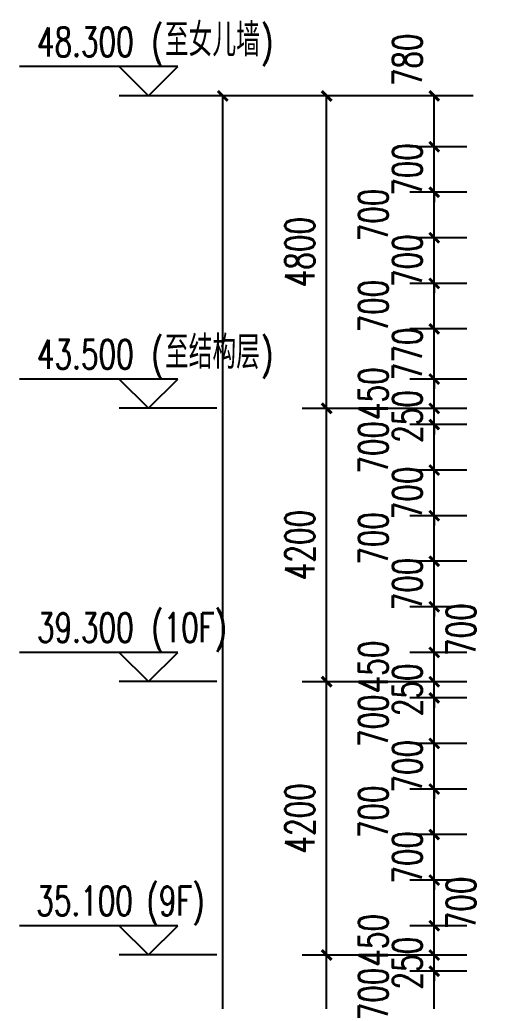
# Model space of a CAD drawing. Header units: millimetres. Extents: x 500457 to 783861, y -293369 to -162148.
# Drawn here: x 677945 to 685360, y -195963 to -180878 of the extents above; entities that cross this region are included whole.
import ezdxf

# ---------------------------------------------------------------- set-up
doc = ezdxf.new("R2010")
doc.units = ezdxf.units.MM
doc.header["$LTSCALE"] = 1000
for name, color, linetype in [('DIM_ELEV', 3, 'Continuous'), ('PUB_DIM', 3, 'Continuous'), ('PUB_TEXT', 7, 'Continuous')]:
    doc.layers.add(name, color=color, linetype=linetype)
doc.styles.add('_TCH_DIM', font='SIMPLEX', dxfattribs={"bigfont": 'GBCBIG'})
doc.styles.add('_TCH_DIM_T3', font='SIMPLEX', dxfattribs={"width": 0.705882, "bigfont": 'GBCBIG'})
doc.dimstyles.new('_TCH_ARCH&&150', dxfattribs={"dimtxt": 446.25, "dimasz": 150, "dimexe": 375, "dimexo": 450, "dimgap": 189.375, "dimtad": 1, "dimdec": 0, "dimzin": 0, "dimdsep": 46, "dimtxsty": '_TCH_DIM_T3', "dimblk": 'ARCHTICK', "dimcen": 0.09, "dimclrt": 7, "dimazin": 2, "dimtfac": 1, "dimtdec": 0, "dimtix": 1, "dimtmove": 2, "dimatfit": 3, "dimfxl": 1, "dimtolj": 1, "dimtzin": 0, "dimarcsym": 0})

# ---------------------------------------------------------------- blocks, each defined once
blk = doc.blocks.new('_ArchTick')
at = {"color": 0, "linetype": 'ByBlock', "const_width": 0.3}
blk.add_lwpolyline([(-0.5, -0.5), (0.5, 0.5)], dxfattribs=at)
blk = doc.blocks.new('*D104')
at = {"layer": 'Defpoints', "color": 0, "transparency": 16777216}
for p in [(684314, -195501), (685262, -195501), (685262, -196201)]:
    blk.add_point(p, dxfattribs=at)
at = {"layer": 'PUB_DIM', "color": 0, "lineweight": -2, "transparency": 16777216}
for p, q in [((684812, -195501), (683939, -195501)), ((684314, -196201), (684314, -195501)), ((684812, -196201), (683939, -196201))]:
    blk.add_line(p, q, dxfattribs=at)
at = {"layer": 'PUB_DIM', "color": 0, "lineweight": -2, "transparency": 16777216, "xscale": 150, "yscale": 150, "zscale": 150}
for p, rotation in [((684314, -195501), 90), ((684314, -196201), 270)]:
    blk.add_blockref('_ArchTick', p, dxfattribs=dict(at, rotation=rotation))
at = {"layer": 'PUB_DIM', "color": 7, "transparency": 16777216, "insert": (683377, -195851), "char_height": 446.2, "attachment_point": 5, "rotation": 90, "style": '_TCH_DIM_T3'}
blk.add_mtext('\\A1;700', dxfattribs=at)
blk = doc.blocks.new('*D105')
at = {"layer": 'Defpoints', "color": 0, "transparency": 16777216}
for p in [(684314, -195251), (685262, -195251), (685262, -195501)]:
    blk.add_point(p, dxfattribs=at)
at = {"layer": 'PUB_DIM', "color": 0, "lineweight": -2, "transparency": 16777216}
for p, q in [((684314, -195251), (684314, -195101)), ((684812, -195251), (683939, -195251)), ((684314, -195501), (684314, -195251)), ((684812, -195501), (683939, -195501)), ((684314, -195501), (684314, -195651))]:
    blk.add_line(p, q, dxfattribs=at)
at = {"layer": 'PUB_DIM', "color": 0, "lineweight": -2, "transparency": 16777216, "xscale": 150, "yscale": 150, "zscale": 150}
for p, rotation in [((684314, -195251), 270), ((684314, -195501), 90)]:
    blk.add_blockref('_ArchTick', p, dxfattribs=dict(at, rotation=rotation))
at = {"layer": 'PUB_DIM', "color": 7, "transparency": 16777216, "insert": (683902, -195376), "char_height": 446.2, "attachment_point": 5, "rotation": 90, "style": '_TCH_DIM_T3'}
blk.add_mtext('\\A1;250', dxfattribs=at)
blk = doc.blocks.new('*D106')
at = {"layer": 'Defpoints', "color": 0, "transparency": 16777216}
for p in [(684314, -194801), (685262, -194801), (685262, -195251)]:
    blk.add_point(p, dxfattribs=at)
at = {"layer": 'PUB_DIM', "color": 0, "lineweight": -2, "transparency": 16777216}
for p, q in [((684812, -194801), (683939, -194801)), ((684314, -195251), (684314, -194801)), ((684812, -195251), (683939, -195251))]:
    blk.add_line(p, q, dxfattribs=at)
at = {"layer": 'PUB_DIM', "color": 0, "lineweight": -2, "transparency": 16777216, "xscale": 150, "yscale": 150, "zscale": 150}
for p, rotation in [((684314, -194801), 90), ((684314, -195251), 270)]:
    blk.add_blockref('_ArchTick', p, dxfattribs=dict(at, rotation=rotation))
at = {"layer": 'PUB_DIM', "color": 7, "transparency": 16777216, "insert": (683377, -195026), "char_height": 446.2, "attachment_point": 5, "rotation": 90, "style": '_TCH_DIM_T3'}
blk.add_mtext('\\A1;450', dxfattribs=at)
blk = doc.blocks.new('*D107')
at = {"layer": 'Defpoints', "color": 0, "transparency": 16777216}
for p in [(684314, -194101), (685262, -194101), (685262, -194801)]:
    blk.add_point(p, dxfattribs=at)
at = {"layer": 'PUB_DIM', "color": 0, "lineweight": -2, "transparency": 16777216}
for p, q in [((684812, -194101), (683939, -194101)), ((684314, -194801), (684314, -194101)), ((684812, -194801), (683939, -194801))]:
    blk.add_line(p, q, dxfattribs=at)
at = {"layer": 'PUB_DIM', "color": 0, "lineweight": -2, "transparency": 16777216, "xscale": 150, "yscale": 150, "zscale": 150}
for p, rotation in [((684314, -194101), 90), ((684314, -194801), 270)]:
    blk.add_blockref('_ArchTick', p, dxfattribs=dict(at, rotation=rotation))
at = {"layer": 'PUB_DIM', "color": 7, "transparency": 16777216, "insert": (684727, -194451), "char_height": 446.2, "attachment_point": 5, "rotation": 90, "style": '_TCH_DIM_T3'}
blk.add_mtext('\\A1;700', dxfattribs=at)
blk = doc.blocks.new('*D108')
at = {"layer": 'Defpoints', "color": 0, "transparency": 16777216}
for p in [(684314, -193401), (685262, -193401), (685262, -194101)]:
    blk.add_point(p, dxfattribs=at)
at = {"layer": 'PUB_DIM', "color": 0, "lineweight": -2, "transparency": 16777216}
for p, q in [((684314, -193401), (684314, -193251)), ((684812, -193401), (683939, -193401)), ((684314, -194101), (684314, -193401)), ((684812, -194101), (683939, -194101)), ((684314, -194101), (684314, -194251))]:
    blk.add_line(p, q, dxfattribs=at)
at = {"layer": 'PUB_DIM', "color": 0, "lineweight": -2, "transparency": 16777216, "xscale": 150, "yscale": 150, "zscale": 150}
for p, rotation in [((684314, -193401), 270), ((684314, -194101), 90)]:
    blk.add_blockref('_ArchTick', p, dxfattribs=dict(at, rotation=rotation))
at = {"layer": 'PUB_DIM', "color": 7, "transparency": 16777216, "insert": (683902, -193751), "char_height": 446.2, "attachment_point": 5, "rotation": 90, "style": '_TCH_DIM_T3'}
blk.add_mtext('\\A1;700', dxfattribs=at)
blk = doc.blocks.new('*D109')
at = {"layer": 'Defpoints', "color": 0, "transparency": 16777216}
for p in [(684314, -192701), (685262, -192701), (685262, -193401)]:
    blk.add_point(p, dxfattribs=at)
at = {"layer": 'PUB_DIM', "color": 0, "lineweight": -2, "transparency": 16777216}
for p, q in [((684812, -192701), (683939, -192701)), ((684314, -193401), (684314, -192701)), ((684812, -193401), (683939, -193401))]:
    blk.add_line(p, q, dxfattribs=at)
at = {"layer": 'PUB_DIM', "color": 0, "lineweight": -2, "transparency": 16777216, "xscale": 150, "yscale": 150, "zscale": 150}
for p, rotation in [((684314, -192701), 90), ((684314, -193401), 270)]:
    blk.add_blockref('_ArchTick', p, dxfattribs=dict(at, rotation=rotation))
at = {"layer": 'PUB_DIM', "color": 7, "transparency": 16777216, "insert": (683377, -193051), "char_height": 446.2, "attachment_point": 5, "rotation": 90, "style": '_TCH_DIM_T3'}
blk.add_mtext('\\A1;700', dxfattribs=at)
blk = doc.blocks.new('*D110')
at = {"layer": 'Defpoints', "color": 0, "transparency": 16777216}
for p in [(684314, -192001), (685262, -192001), (685262, -192701)]:
    blk.add_point(p, dxfattribs=at)
at = {"layer": 'PUB_DIM', "color": 0, "lineweight": -2, "transparency": 16777216}
for p, q in [((684314, -192001), (684314, -191851)), ((684812, -192001), (683939, -192001)), ((684314, -192701), (684314, -192001)), ((684812, -192701), (683939, -192701)), ((684314, -192701), (684314, -192851))]:
    blk.add_line(p, q, dxfattribs=at)
at = {"layer": 'PUB_DIM', "color": 0, "lineweight": -2, "transparency": 16777216, "xscale": 150, "yscale": 150, "zscale": 150}
for p, rotation in [((684314, -192001), 270), ((684314, -192701), 90)]:
    blk.add_blockref('_ArchTick', p, dxfattribs=dict(at, rotation=rotation))
at = {"layer": 'PUB_DIM', "color": 7, "transparency": 16777216, "insert": (683902, -192351), "char_height": 446.2, "attachment_point": 5, "rotation": 90, "style": '_TCH_DIM_T3'}
blk.add_mtext('\\A1;700', dxfattribs=at)
blk = doc.blocks.new('*D111')
at = {"layer": 'Defpoints', "color": 0, "transparency": 16777216}
for p in [(684314, -191301), (685262, -191301), (685262, -192001)]:
    blk.add_point(p, dxfattribs=at)
at = {"layer": 'PUB_DIM', "color": 0, "lineweight": -2, "transparency": 16777216}
for p, q in [((684812, -191301), (683939, -191301)), ((684314, -192001), (684314, -191301)), ((684812, -192001), (683939, -192001))]:
    blk.add_line(p, q, dxfattribs=at)
at = {"layer": 'PUB_DIM', "color": 0, "lineweight": -2, "transparency": 16777216, "xscale": 150, "yscale": 150, "zscale": 150}
for p, rotation in [((684314, -191301), 90), ((684314, -192001), 270)]:
    blk.add_blockref('_ArchTick', p, dxfattribs=dict(at, rotation=rotation))
at = {"layer": 'PUB_DIM', "color": 7, "transparency": 16777216, "insert": (683377, -191651), "char_height": 446.2, "attachment_point": 5, "rotation": 90, "style": '_TCH_DIM_T3'}
blk.add_mtext('\\A1;700', dxfattribs=at)
blk = doc.blocks.new('*D112')
at = {"layer": 'Defpoints', "color": 0, "transparency": 16777216}
for p in [(684314, -191051), (685262, -191051), (685262, -191301)]:
    blk.add_point(p, dxfattribs=at)
at = {"layer": 'PUB_DIM', "color": 0, "lineweight": -2, "transparency": 16777216}
for p, q in [((684314, -191051), (684314, -190901)), ((684812, -191051), (683939, -191051)), ((684314, -191301), (684314, -191051)), ((684812, -191301), (683939, -191301)), ((684314, -191301), (684314, -191451))]:
    blk.add_line(p, q, dxfattribs=at)
at = {"layer": 'PUB_DIM', "color": 0, "lineweight": -2, "transparency": 16777216, "xscale": 150, "yscale": 150, "zscale": 150}
for p, rotation in [((684314, -191051), 270), ((684314, -191301), 90)]:
    blk.add_blockref('_ArchTick', p, dxfattribs=dict(at, rotation=rotation))
at = {"layer": 'PUB_DIM', "color": 7, "transparency": 16777216, "insert": (683902, -191176), "char_height": 446.2, "attachment_point": 5, "rotation": 90, "style": '_TCH_DIM_T3'}
blk.add_mtext('\\A1;250', dxfattribs=at)
blk = doc.blocks.new('*D113')
at = {"layer": 'Defpoints', "color": 0, "transparency": 16777216}
for p in [(684314, -190601), (685262, -190601), (685262, -191051)]:
    blk.add_point(p, dxfattribs=at)
at = {"layer": 'PUB_DIM', "color": 0, "lineweight": -2, "transparency": 16777216}
for p, q in [((684812, -190601), (683939, -190601)), ((684314, -191051), (684314, -190601)), ((684812, -191051), (683939, -191051))]:
    blk.add_line(p, q, dxfattribs=at)
at = {"layer": 'PUB_DIM', "color": 0, "lineweight": -2, "transparency": 16777216, "xscale": 150, "yscale": 150, "zscale": 150}
for p, rotation in [((684314, -190601), 90), ((684314, -191051), 270)]:
    blk.add_blockref('_ArchTick', p, dxfattribs=dict(at, rotation=rotation))
at = {"layer": 'PUB_DIM', "color": 7, "transparency": 16777216, "insert": (683377, -190826), "char_height": 446.2, "attachment_point": 5, "rotation": 90, "style": '_TCH_DIM_T3'}
blk.add_mtext('\\A1;450', dxfattribs=at)
blk = doc.blocks.new('*D114')
at = {"layer": 'Defpoints', "color": 0, "transparency": 16777216}
for p in [(684314, -189901), (685262, -189901), (685262, -190601)]:
    blk.add_point(p, dxfattribs=at)
at = {"layer": 'PUB_DIM', "color": 0, "lineweight": -2, "transparency": 16777216}
for p, q in [((684812, -189901), (683939, -189901)), ((684314, -190601), (684314, -189901)), ((684812, -190601), (683939, -190601))]:
    blk.add_line(p, q, dxfattribs=at)
at = {"layer": 'PUB_DIM', "color": 0, "lineweight": -2, "transparency": 16777216, "xscale": 150, "yscale": 150, "zscale": 150}
for p, rotation in [((684314, -189901), 90), ((684314, -190601), 270)]:
    blk.add_blockref('_ArchTick', p, dxfattribs=dict(at, rotation=rotation))
at = {"layer": 'PUB_DIM', "color": 7, "transparency": 16777216, "insert": (684727, -190251), "char_height": 446.2, "attachment_point": 5, "rotation": 90, "style": '_TCH_DIM_T3'}
blk.add_mtext('\\A1;700', dxfattribs=at)
blk = doc.blocks.new('*D115')
at = {"layer": 'Defpoints', "color": 0, "transparency": 16777216}
for p in [(684314, -189201), (685262, -189201), (685262, -189901)]:
    blk.add_point(p, dxfattribs=at)
at = {"layer": 'PUB_DIM', "color": 0, "lineweight": -2, "transparency": 16777216}
for p, q in [((684314, -189201), (684314, -189051)), ((684812, -189201), (683939, -189201)), ((684314, -189901), (684314, -189201)), ((684812, -189901), (683939, -189901)), ((684314, -189901), (684314, -190051))]:
    blk.add_line(p, q, dxfattribs=at)
at = {"layer": 'PUB_DIM', "color": 0, "lineweight": -2, "transparency": 16777216, "xscale": 150, "yscale": 150, "zscale": 150}
for p, rotation in [((684314, -189201), 270), ((684314, -189901), 90)]:
    blk.add_blockref('_ArchTick', p, dxfattribs=dict(at, rotation=rotation))
at = {"layer": 'PUB_DIM', "color": 7, "transparency": 16777216, "insert": (683902, -189551), "char_height": 446.2, "attachment_point": 5, "rotation": 90, "style": '_TCH_DIM_T3'}
blk.add_mtext('\\A1;700', dxfattribs=at)
blk = doc.blocks.new('*D116')
at = {"layer": 'Defpoints', "color": 0, "transparency": 16777216}
for p in [(684314, -188501), (685262, -188501), (685262, -189201)]:
    blk.add_point(p, dxfattribs=at)
at = {"layer": 'PUB_DIM', "color": 0, "lineweight": -2, "transparency": 16777216}
for p, q in [((684812, -188501), (683939, -188501)), ((684314, -189201), (684314, -188501)), ((684812, -189201), (683939, -189201))]:
    blk.add_line(p, q, dxfattribs=at)
at = {"layer": 'PUB_DIM', "color": 0, "lineweight": -2, "transparency": 16777216, "xscale": 150, "yscale": 150, "zscale": 150}
for p, rotation in [((684314, -188501), 90), ((684314, -189201), 270)]:
    blk.add_blockref('_ArchTick', p, dxfattribs=dict(at, rotation=rotation))
at = {"layer": 'PUB_DIM', "color": 7, "transparency": 16777216, "insert": (683377, -188851), "char_height": 446.2, "attachment_point": 5, "rotation": 90, "style": '_TCH_DIM_T3'}
blk.add_mtext('\\A1;700', dxfattribs=at)
blk = doc.blocks.new('*D117')
at = {"layer": 'Defpoints', "color": 0, "transparency": 16777216}
for p in [(684314, -187801), (685262, -187801), (685262, -188501)]:
    blk.add_point(p, dxfattribs=at)
at = {"layer": 'PUB_DIM', "color": 0, "lineweight": -2, "transparency": 16777216}
for p, q in [((684314, -187801), (684314, -187651)), ((684812, -187801), (683939, -187801)), ((684314, -188501), (684314, -187801)), ((684812, -188501), (683939, -188501)), ((684314, -188501), (684314, -188651))]:
    blk.add_line(p, q, dxfattribs=at)
at = {"layer": 'PUB_DIM', "color": 0, "lineweight": -2, "transparency": 16777216, "xscale": 150, "yscale": 150, "zscale": 150}
for p, rotation in [((684314, -187801), 270), ((684314, -188501), 90)]:
    blk.add_blockref('_ArchTick', p, dxfattribs=dict(at, rotation=rotation))
at = {"layer": 'PUB_DIM', "color": 7, "transparency": 16777216, "insert": (683902, -188151), "char_height": 446.2, "attachment_point": 5, "rotation": 90, "style": '_TCH_DIM_T3'}
blk.add_mtext('\\A1;700', dxfattribs=at)
blk = doc.blocks.new('*D118')
at = {"layer": 'Defpoints', "color": 0, "transparency": 16777216}
for p in [(684314, -187101), (685262, -187101), (685262, -187801)]:
    blk.add_point(p, dxfattribs=at)
at = {"layer": 'PUB_DIM', "color": 0, "lineweight": -2, "transparency": 16777216}
for p, q in [((684812, -187101), (683939, -187101)), ((684314, -187801), (684314, -187101)), ((684812, -187801), (683939, -187801))]:
    blk.add_line(p, q, dxfattribs=at)
at = {"layer": 'PUB_DIM', "color": 0, "lineweight": -2, "transparency": 16777216, "xscale": 150, "yscale": 150, "zscale": 150}
for p, rotation in [((684314, -187101), 90), ((684314, -187801), 270)]:
    blk.add_blockref('_ArchTick', p, dxfattribs=dict(at, rotation=rotation))
at = {"layer": 'PUB_DIM', "color": 7, "transparency": 16777216, "insert": (683377, -187451), "char_height": 446.2, "attachment_point": 5, "rotation": 90, "style": '_TCH_DIM_T3'}
blk.add_mtext('\\A1;700', dxfattribs=at)
blk = doc.blocks.new('*D119')
at = {"layer": 'Defpoints', "color": 0, "transparency": 16777216}
for p in [(684314, -186851), (685262, -186851), (685262, -187101)]:
    blk.add_point(p, dxfattribs=at)
at = {"layer": 'PUB_DIM', "color": 0, "lineweight": -2, "transparency": 16777216}
for p, q in [((684314, -186851), (684314, -186701)), ((684812, -186851), (683939, -186851)), ((684314, -187101), (684314, -186851)), ((684812, -187101), (683939, -187101)), ((684314, -187101), (684314, -187251))]:
    blk.add_line(p, q, dxfattribs=at)
at = {"layer": 'PUB_DIM', "color": 0, "lineweight": -2, "transparency": 16777216, "xscale": 150, "yscale": 150, "zscale": 150}
for p, rotation in [((684314, -186851), 270), ((684314, -187101), 90)]:
    blk.add_blockref('_ArchTick', p, dxfattribs=dict(at, rotation=rotation))
at = {"layer": 'PUB_DIM', "color": 7, "transparency": 16777216, "insert": (683902, -186976), "char_height": 446.2, "attachment_point": 5, "rotation": 90, "style": '_TCH_DIM_T3'}
blk.add_mtext('\\A1;250', dxfattribs=at)
blk = doc.blocks.new('*D120')
at = {"layer": 'Defpoints', "color": 0, "transparency": 16777216}
for p in [(684314, -186401), (685262, -186401), (685262, -186851)]:
    blk.add_point(p, dxfattribs=at)
at = {"layer": 'PUB_DIM', "color": 0, "lineweight": -2, "transparency": 16777216}
for p, q in [((684812, -186401), (683939, -186401)), ((684314, -186851), (684314, -186401)), ((684812, -186851), (683939, -186851))]:
    blk.add_line(p, q, dxfattribs=at)
at = {"layer": 'PUB_DIM', "color": 0, "lineweight": -2, "transparency": 16777216, "xscale": 150, "yscale": 150, "zscale": 150}
for p, rotation in [((684314, -186401), 90), ((684314, -186851), 270)]:
    blk.add_blockref('_ArchTick', p, dxfattribs=dict(at, rotation=rotation))
at = {"layer": 'PUB_DIM', "color": 7, "transparency": 16777216, "insert": (683377, -186626), "char_height": 446.2, "attachment_point": 5, "rotation": 90, "style": '_TCH_DIM_T3'}
blk.add_mtext('\\A1;450', dxfattribs=at)
blk = doc.blocks.new('*D121')
at = {"layer": 'Defpoints', "color": 0, "transparency": 16777216}
for p in [(684314, -185631), (685262, -185631), (685262, -186401)]:
    blk.add_point(p, dxfattribs=at)
at = {"layer": 'PUB_DIM', "color": 0, "lineweight": -2, "transparency": 16777216}
for p, q in [((684314, -185631), (684314, -185481)), ((684812, -185631), (683939, -185631)), ((684314, -186401), (684314, -185631)), ((684812, -186401), (683939, -186401)), ((684314, -186401), (684314, -186551))]:
    blk.add_line(p, q, dxfattribs=at)
at = {"layer": 'PUB_DIM', "color": 0, "lineweight": -2, "transparency": 16777216, "xscale": 150, "yscale": 150, "zscale": 150}
for p, rotation in [((684314, -185631), 270), ((684314, -186401), 90)]:
    blk.add_blockref('_ArchTick', p, dxfattribs=dict(at, rotation=rotation))
at = {"layer": 'PUB_DIM', "color": 7, "transparency": 16777216, "insert": (683902, -186016), "char_height": 446.2, "attachment_point": 5, "rotation": 90, "style": '_TCH_DIM_T3'}
blk.add_mtext('\\A1;770', dxfattribs=at)
blk = doc.blocks.new('*D122')
at = {"layer": 'Defpoints', "color": 0, "transparency": 16777216}
for p in [(684314, -184931), (685262, -184931), (685262, -185631)]:
    blk.add_point(p, dxfattribs=at)
at = {"layer": 'PUB_DIM', "color": 0, "lineweight": -2, "transparency": 16777216}
for p, q in [((684812, -184931), (683939, -184931)), ((684314, -185631), (684314, -184931)), ((684812, -185631), (683939, -185631))]:
    blk.add_line(p, q, dxfattribs=at)
at = {"layer": 'PUB_DIM', "color": 0, "lineweight": -2, "transparency": 16777216, "xscale": 150, "yscale": 150, "zscale": 150}
for p, rotation in [((684314, -184931), 90), ((684314, -185631), 270)]:
    blk.add_blockref('_ArchTick', p, dxfattribs=dict(at, rotation=rotation))
at = {"layer": 'PUB_DIM', "color": 7, "transparency": 16777216, "insert": (683377, -185281), "char_height": 446.2, "attachment_point": 5, "rotation": 90, "style": '_TCH_DIM_T3'}
blk.add_mtext('\\A1;700', dxfattribs=at)
blk = doc.blocks.new('*D123')
at = {"layer": 'Defpoints', "color": 0, "transparency": 16777216}
for p in [(684314, -184231), (685262, -184231), (685262, -184931)]:
    blk.add_point(p, dxfattribs=at)
at = {"layer": 'PUB_DIM', "color": 0, "lineweight": -2, "transparency": 16777216}
for p, q in [((684314, -184231), (684314, -184081)), ((684812, -184231), (683939, -184231)), ((684314, -184931), (684314, -184231)), ((684812, -184931), (683939, -184931)), ((684314, -184931), (684314, -185081))]:
    blk.add_line(p, q, dxfattribs=at)
at = {"layer": 'PUB_DIM', "color": 0, "lineweight": -2, "transparency": 16777216, "xscale": 150, "yscale": 150, "zscale": 150}
for p, rotation in [((684314, -184231), 270), ((684314, -184931), 90)]:
    blk.add_blockref('_ArchTick', p, dxfattribs=dict(at, rotation=rotation))
at = {"layer": 'PUB_DIM', "color": 7, "transparency": 16777216, "insert": (683902, -184581), "char_height": 446.2, "attachment_point": 5, "rotation": 90, "style": '_TCH_DIM_T3'}
blk.add_mtext('\\A1;700', dxfattribs=at)
blk = doc.blocks.new('*D124')
at = {"layer": 'Defpoints', "color": 0, "transparency": 16777216}
for p in [(684314, -183531), (685262, -183531), (685262, -184231)]:
    blk.add_point(p, dxfattribs=at)
at = {"layer": 'PUB_DIM', "color": 0, "lineweight": -2, "transparency": 16777216}
for p, q in [((684812, -183531), (683939, -183531)), ((684314, -184231), (684314, -183531)), ((684812, -184231), (683939, -184231))]:
    blk.add_line(p, q, dxfattribs=at)
at = {"layer": 'PUB_DIM', "color": 0, "lineweight": -2, "transparency": 16777216, "xscale": 150, "yscale": 150, "zscale": 150}
for p, rotation in [((684314, -183531), 90), ((684314, -184231), 270)]:
    blk.add_blockref('_ArchTick', p, dxfattribs=dict(at, rotation=rotation))
at = {"layer": 'PUB_DIM', "color": 7, "transparency": 16777216, "insert": (683377, -183881), "char_height": 446.2, "attachment_point": 5, "rotation": 90, "style": '_TCH_DIM_T3'}
blk.add_mtext('\\A1;700', dxfattribs=at)
blk = doc.blocks.new('*D125')
at = {"layer": 'Defpoints', "color": 0, "transparency": 16777216}
for p in [(684314, -182831), (685262, -182831), (685262, -183531)]:
    blk.add_point(p, dxfattribs=at)
at = {"layer": 'PUB_DIM', "color": 0, "lineweight": -2, "transparency": 16777216}
for p, q in [((684314, -182831), (684314, -182681)), ((684812, -182831), (683939, -182831)), ((684314, -183531), (684314, -182831)), ((684812, -183531), (683939, -183531)), ((684314, -183531), (684314, -183681))]:
    blk.add_line(p, q, dxfattribs=at)
at = {"layer": 'PUB_DIM', "color": 0, "lineweight": -2, "transparency": 16777216, "xscale": 150, "yscale": 150, "zscale": 150}
for p, rotation in [((684314, -182831), 270), ((684314, -183531), 90)]:
    blk.add_blockref('_ArchTick', p, dxfattribs=dict(at, rotation=rotation))
at = {"layer": 'PUB_DIM', "color": 7, "transparency": 16777216, "insert": (683902, -183181), "char_height": 446.2, "attachment_point": 5, "rotation": 90, "style": '_TCH_DIM_T3'}
blk.add_mtext('\\A1;700', dxfattribs=at)
blk = doc.blocks.new('*D126')
at = {"layer": 'Defpoints', "color": 0, "transparency": 16777216}
for p in [(684314, -182051), (685262, -182051), (685262, -182831)]:
    blk.add_point(p, dxfattribs=at)
at = {"layer": 'PUB_DIM', "color": 0, "lineweight": -2, "transparency": 16777216}
for p, q in [((684812, -182051), (683939, -182051)), ((684314, -182831), (684314, -182051)), ((684812, -182831), (683939, -182831))]:
    blk.add_line(p, q, dxfattribs=at)
at = {"layer": 'PUB_DIM', "color": 0, "lineweight": -2, "transparency": 16777216, "xscale": 150, "yscale": 150, "zscale": 150}
for p, rotation in [((684314, -182051), 90), ((684314, -182831), 270)]:
    blk.add_blockref('_ArchTick', p, dxfattribs=dict(at, rotation=rotation))
at = {"layer": 'PUB_DIM', "color": 7, "transparency": 16777216, "insert": (683902, -181496), "char_height": 446.2, "attachment_point": 5, "rotation": 90, "style": '_TCH_DIM_T3'}
blk.add_mtext('\\A1;780', dxfattribs=at)
blk = doc.blocks.new('*D127')
at = {"layer": 'Defpoints', "color": 0, "transparency": 16777216}
for p in [(681065, -182051), (685360, -182051), (685360, -235951)]:
    blk.add_point(p, dxfattribs=at)
at = {"layer": 'PUB_DIM', "color": 0, "lineweight": -2, "transparency": 16777216}
for p, q in [((684910, -182051), (680690, -182051)), ((681065, -235951), (681065, -182051)), ((684910, -235951), (680690, -235951))]:
    blk.add_line(p, q, dxfattribs=at)
at = {"layer": 'PUB_DIM', "color": 0, "lineweight": -2, "transparency": 16777216, "xscale": 150, "yscale": 150, "zscale": 150}
for p, rotation in [((681065, -182051), 90), ((681065, -235951), 270)]:
    blk.add_blockref('_ArchTick', p, dxfattribs=dict(at, rotation=rotation))
at = {"layer": 'PUB_DIM', "color": 7, "transparency": 16777216, "insert": (680653, -209001), "char_height": 446.2, "attachment_point": 5, "rotation": 90, "style": '_TCH_DIM_T3'}
blk.add_mtext('\\A1;53900', dxfattribs=at)
blk = doc.blocks.new('*D137')
at = {"layer": 'Defpoints', "color": 0, "transparency": 16777216}
for p in [(682661, -195251), (684625, -195251), (684625, -199451)]:
    blk.add_point(p, dxfattribs=at)
at = {"layer": 'PUB_DIM', "color": 0, "lineweight": -2, "transparency": 16777216}
for p, q in [((684175, -195251), (682286, -195251)), ((682661, -199451), (682661, -195251)), ((684175, -199451), (682286, -199451))]:
    blk.add_line(p, q, dxfattribs=at)
at = {"layer": 'PUB_DIM', "color": 0, "lineweight": -2, "transparency": 16777216, "xscale": 150, "yscale": 150, "zscale": 150}
for p, rotation in [((682661, -195251), 90), ((682661, -199451), 270)]:
    blk.add_blockref('_ArchTick', p, dxfattribs=dict(at, rotation=rotation))
at = {"layer": 'PUB_DIM', "color": 7, "transparency": 16777216, "insert": (682249, -197351), "char_height": 446.2, "attachment_point": 5, "rotation": 90, "style": '_TCH_DIM_T3'}
blk.add_mtext('\\A1;4200', dxfattribs=at)
blk = doc.blocks.new('*D138')
at = {"layer": 'Defpoints', "color": 0, "transparency": 16777216}
for p in [(682661, -191051), (684625, -191051), (684625, -195251)]:
    blk.add_point(p, dxfattribs=at)
at = {"layer": 'PUB_DIM', "color": 0, "lineweight": -2, "transparency": 16777216}
for p, q in [((684175, -191051), (682286, -191051)), ((682661, -195251), (682661, -191051)), ((684175, -195251), (682286, -195251))]:
    blk.add_line(p, q, dxfattribs=at)
at = {"layer": 'PUB_DIM', "color": 0, "lineweight": -2, "transparency": 16777216, "xscale": 150, "yscale": 150, "zscale": 150}
for p, rotation in [((682661, -191051), 90), ((682661, -195251), 270)]:
    blk.add_blockref('_ArchTick', p, dxfattribs=dict(at, rotation=rotation))
at = {"layer": 'PUB_DIM', "color": 7, "transparency": 16777216, "insert": (682249, -193151), "char_height": 446.2, "attachment_point": 5, "rotation": 90, "style": '_TCH_DIM_T3'}
blk.add_mtext('\\A1;4200', dxfattribs=at)
blk = doc.blocks.new('*D139')
at = {"layer": 'Defpoints', "color": 0, "transparency": 16777216}
for p in [(682661, -186851), (684625, -186851), (684625, -191051)]:
    blk.add_point(p, dxfattribs=at)
at = {"layer": 'PUB_DIM', "color": 0, "lineweight": -2, "transparency": 16777216}
for p, q in [((684175, -186851), (682286, -186851)), ((682661, -191051), (682661, -186851)), ((684175, -191051), (682286, -191051))]:
    blk.add_line(p, q, dxfattribs=at)
at = {"layer": 'PUB_DIM', "color": 0, "lineweight": -2, "transparency": 16777216, "xscale": 150, "yscale": 150, "zscale": 150}
for p, rotation in [((682661, -186851), 90), ((682661, -191051), 270)]:
    blk.add_blockref('_ArchTick', p, dxfattribs=dict(at, rotation=rotation))
at = {"layer": 'PUB_DIM', "color": 7, "transparency": 16777216, "insert": (682249, -188951), "char_height": 446.2, "attachment_point": 5, "rotation": 90, "style": '_TCH_DIM_T3'}
blk.add_mtext('\\A1;4200', dxfattribs=at)
blk = doc.blocks.new('*D140')
at = {"layer": 'Defpoints', "color": 0, "transparency": 16777216}
for p in [(682661, -182051), (684625, -182051), (684625, -186851)]:
    blk.add_point(p, dxfattribs=at)
at = {"layer": 'PUB_DIM', "color": 0, "lineweight": -2, "transparency": 16777216}
for p, q in [((684175, -182051), (682286, -182051)), ((682661, -186851), (682661, -182051)), ((684175, -186851), (682286, -186851))]:
    blk.add_line(p, q, dxfattribs=at)
at = {"layer": 'PUB_DIM', "color": 0, "lineweight": -2, "transparency": 16777216, "xscale": 150, "yscale": 150, "zscale": 150}
for p, rotation in [((682661, -182051), 90), ((682661, -186851), 270)]:
    blk.add_blockref('_ArchTick', p, dxfattribs=dict(at, rotation=rotation))
at = {"layer": 'PUB_DIM', "color": 7, "transparency": 16777216, "insert": (682249, -184451), "char_height": 446.2, "attachment_point": 5, "rotation": 90, "style": '_TCH_DIM_T3'}
blk.add_mtext('\\A1;4800', dxfattribs=at)

msp = doc.modelspace()

# ---------------------------------------------------------------- linework, layer by layer
at = {"layer": 'DIM_ELEV'}
for p, q in [((680375.1, -181600.7), (677945.1, -181600.7)), ((679925.1, -182050.7), (679475.1, -181600.7)), ((679925.1, -182050.7), (680375.1, -181600.7)), ((680975.1, -182050.7), (679475.1, -182050.7)), ((680375.1, -186400.7), (677945.1, -186400.7)), ((679925.1, -186850.7), (679475.1, -186400.7)), ((679925.1, -186850.7), (680375.1, -186400.7)), ((680975.1, -186850.7), (679475.1, -186850.7)), ((680375.1, -190600.7), (677945.1, -190600.7)), ((679925.1, -191050.7), (679475.1, -190600.7)), ((679925.1, -191050.7), (680375.1, -190600.7)), ((680975.1, -191050.7), (679475.1, -191050.7)), ((680375.1, -194800.7), (677945.1, -194800.7)), ((679925.1, -195250.7), (679475.1, -194800.7)), ((679925.1, -195250.7), (680375.1, -194800.7)), ((680975.1, -195250.7), (679475.1, -195250.7))]:
    msp.add_line(p, q, dxfattribs=at)

# ---------------------------------------------------------------- texts
at = {"layer": 'PUB_TEXT', "style": '_TCH_DIM', "width": 0.705882}
for s, height, p in [('48.300', 446.25, (678212.1, -181443.2)), ('(', 446.2, (679967.1, -181443.2)), (')', 446.2, (681651.5, -181443.2)), ('43.500', 446.25, (678212.1, -186243.2)), ('(', 446.2, (679967.1, -186243.2)), (')', 446.2, (681651.5, -186243.2)), ('(10F)', 446.25, (679967.1, -190443.2)), ('39.300', 446.25, (678212.1, -190443.2)), ('(9F)', 446.25, (679895.1, -194643.2)), ('35.100', 446.25, (678200.1, -194643.2))]:
    msp.add_text(s, height=height, dxfattribs=at).set_placement(p)
at = {"layer": 'PUB_TEXT', "style": '_TCH_DIM'}
for s, p in [('至女儿墙', (680177.1, -181443.2)), ('至结构层', (680177.1, -186243.2))]:
    msp.add_text(s, height=506.38, dxfattribs=at).set_placement(p)

# ---------------------------------------------------------------- dimensions: what is measured, and where the dimension line sits
at = {"layer": 'PUB_DIM'}
for base, p1, p2, picture, middle in [((684314.1, -182050.7), (685261.9, -182830.7), (685261.9, -182050.7), '*D126', (683901.6, -181495.7)), ((684314.1, -183530.7), (685261.9, -184230.7), (685261.9, -183530.7), '*D124', (683376.6, -183880.7)), ((684314.1, -184930.7), (685261.9, -185630.7), (685261.9, -184930.7), '*D122', (683376.6, -185280.7)), ((684314.1, -186400.7), (685261.9, -186850.7), (685261.9, -186400.7), '*D120', (683376.6, -186625.7)), ((684314.1, -187100.7), (685261.9, -187800.7), (685261.9, -187100.7), '*D118', (683376.6, -187450.7)), ((684314.1, -188500.7), (685261.9, -189200.7), (685261.9, -188500.7), '*D116', (683376.6, -188850.7)), ((684314.1, -189900.7), (685261.9, -190600.7), (685261.9, -189900.7), '*D114', (684726.6, -190250.7)), ((684314.1, -190600.7), (685261.9, -191050.7), (685261.9, -190600.7), '*D113', (683376.6, -190825.7)), ((684314.1, -191300.7), (685261.9, -192000.7), (685261.9, -191300.7), '*D111', (683376.6, -191650.7)), ((684314.1, -192700.7), (685261.9, -193400.7), (685261.9, -192700.7), '*D109', (683376.6, -193050.7)), ((684314.1, -194100.7), (685261.9, -194800.7), (685261.9, -194100.7), '*D107', (684726.6, -194450.7)), ((684314.1, -194800.7), (685261.9, -195250.7), (685261.9, -194800.7), '*D106', (683376.6, -195025.7)), ((684314.1, -195500.7), (685261.9, -196200.7), (685261.9, -195500.7), '*D104', (683376.6, -195850.7))]:
    dim = msp.add_linear_dim(base=base, p1=p1, p2=p2, angle=90, dimstyle='_TCH_ARCH&&150', dxfattribs=at)
    dim.commit()
    dim.dimension.update_dxf_attribs({"geometry": picture, "text_midpoint": middle, "dimtype": 129})
for p1, p2, distance, picture, middle in [((685360.2, -235950.7), (685360.2, -182050.7), 4295.1, '*D127', (680652.6, -209000.7)), ((684624.9, -186850.7), (684624.9, -182050.7), 1963.5, '*D140', (682248.9, -184450.7)), ((685261.9, -183530.7), (685261.9, -182830.7), 947.8, '*D125', (683901.6, -183180.7)), ((685261.9, -184930.7), (685261.9, -184230.7), 947.8, '*D123', (683901.6, -184580.7)), ((685261.9, -186400.7), (685261.9, -185630.7), 947.8, '*D121', (683901.6, -186015.7)), ((685261.9, -187100.7), (685261.9, -186850.7), 947.8, '*D119', (683901.6, -186975.7)), ((684624.9, -191050.7), (684624.9, -186850.7), 1963.5, '*D139', (682248.9, -188950.7)), ((685261.9, -188500.7), (685261.9, -187800.7), 947.8, '*D117', (683901.6, -188150.7)), ((685261.9, -189900.7), (685261.9, -189200.7), 947.8, '*D115', (683901.6, -189550.7)), ((685261.9, -191300.7), (685261.9, -191050.7), 947.8, '*D112', (683901.6, -191175.7)), ((684624.9, -195250.7), (684624.9, -191050.7), 1963.5, '*D138', (682248.9, -193150.7)), ((685261.9, -192700.7), (685261.9, -192000.7), 947.8, '*D110', (683901.6, -192350.7)), ((685261.9, -194100.7), (685261.9, -193400.7), 947.8, '*D108', (683901.6, -193750.7)), ((685261.9, -195500.7), (685261.9, -195250.7), 947.8, '*D105', (683901.6, -195375.7)), ((684624.9, -199450.7), (684624.9, -195250.7), 1963.5, '*D137', (682248.9, -197350.7))]:
    dim = msp.add_aligned_dim(p1=p1, p2=p2, distance=distance, dimstyle='_TCH_ARCH&&150', dxfattribs=at)
    dim.commit()
    dim.dimension.update_dxf_attribs({"geometry": picture, "text_midpoint": middle})

doc.saveas('drawing.dxf')
